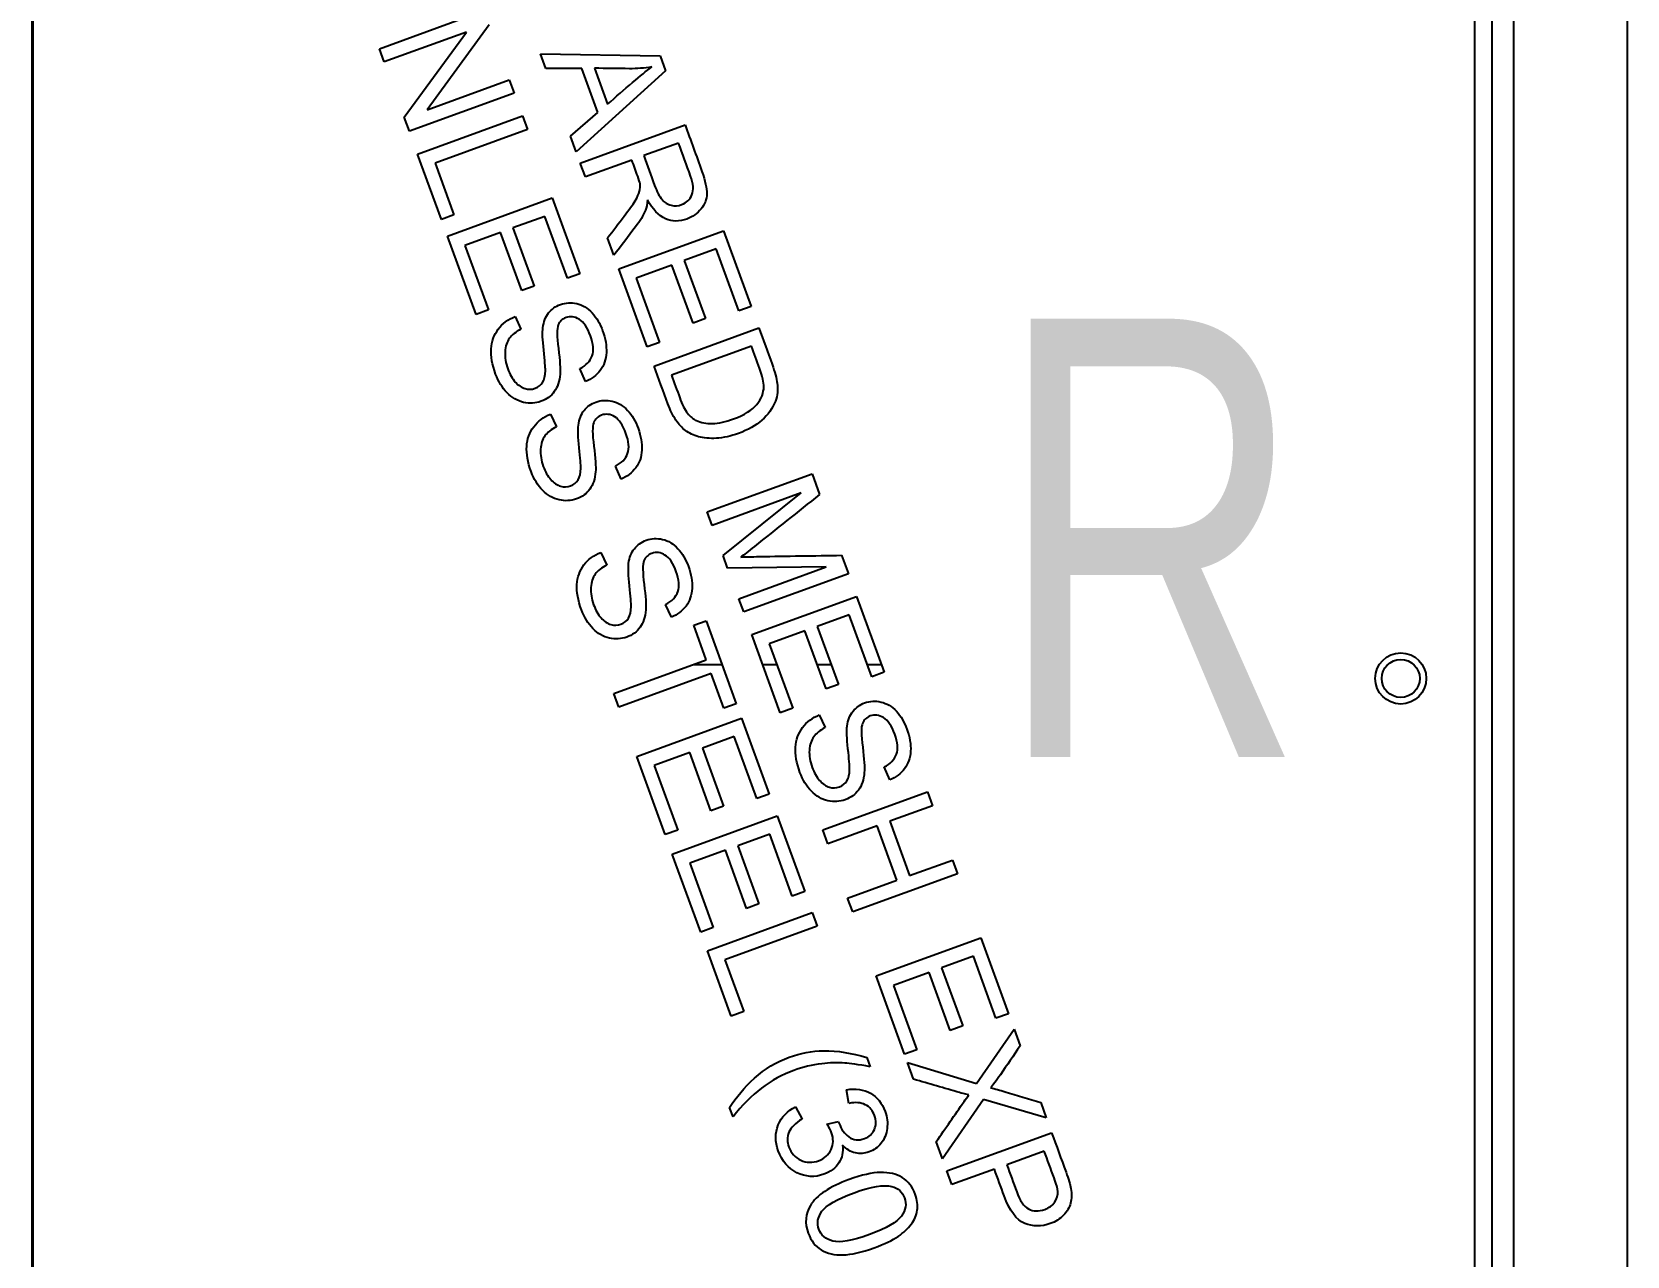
# Model space of a CAD drawing. Header units: millimetres. Extents: x -18178 to 96133, y -22425 to 61598.
# Drawn here: x 42241.5 to 42460, y 2438.2 to 2605.8 of the extents above; entities that cross this region are included whole.
import ezdxf
from ezdxf.enums import TextEntityAlignment as Align

# ---------------------------------------------------------------- set-up
doc = ezdxf.new("R2010")
doc.units = ezdxf.units.MM
for name, color, linetype in [('CH0500FE', 7, 'Continuous'), ('CH0550FE', 7, 'Continuous'), ('EAE-BB-A-IN-003-KXA 2000A', 131, 'Continuous'), ('EAE-BB-A-OUT-002-KXA 2000A', 131, 'Continuous'), ('EAE-UPS PANEL-VERTV.', 7, 'Continuous'), ('NEW_01_RG0989FE', 7, 'Continuous'), ('NEW_MA0015ST', 7, 'Continuous'), ('NEW_RG0140LX', 7, 'Continuous'), ('RG0902FE', 7, 'Continuous')]:
    doc.layers.add(name, color=color, linetype=linetype)
doc.styles.get("Standard").update_dxf_attribs({"font": 'arial.ttf'})

# ---------------------------------------------------------------- blocks, each defined once
blk = doc.blocks.new('A$Ccc32f15b')
at = {"layer": 'CH0500FE', "color": 7, "linetype": 'Continuous'}
blk.add_line((134.82, 44.075), (159.82, 44.075), dxfattribs=at)
blk.add_circle((142.945, 43.45), 0.13, dxfattribs=at)
at = {"layer": 'CH0550FE', "color": 7, "linetype": 'Continuous'}
blk.add_line((135.82, 34.075), (158.82, 34.075), dxfattribs=at)
at = {"layer": 'NEW_01_RG0989FE', "color": 7, "linetype": 'Continuous'}
for p, q in [((142.85, 39.797), (142.85, 39.893)), ((142.85, 39.453), (142.85, 39.549)), ((142.85, 39.081), (142.85, 39.177)), ((142.85, 38.604), (142.85, 38.802)), ((140.92, 34.075), (140.92, 34.083))]:
    blk.add_line(p, q, dxfattribs=at)
at = {"layer": 'NEW_MA0015ST', "color": 7, "linetype": 'Continuous'}
for p, q in [((160.99, 43.958), (133.65, 43.958)), ((145.952, 41.022), (145.828, 40.592)), ((145.849, 40.985), (145.952, 41.022)), ((146.316, 40.342), (146.055, 41.059)), ((146.18, 41.009), (146.274, 40.752)), ((144.721, 40.574), (145.24, 40.763)), ((145.24, 40.763), (145.271, 40.678)), ((145.347, 40.802), (145.461, 40.843)), ((145.717, 40.545), (145.347, 40.802)), ((145.271, 40.678), (144.846, 40.523)), ((146.304, 40.667), (146.41, 40.376)), ((144.982, 39.857), (144.721, 40.574)), ((145.575, 40.072), (145.717, 40.545)), ((145.828, 40.592), (146.233, 40.312)), ((144.846, 40.523), (144.926, 40.305)), ((144.926, 40.305), (145.324, 40.45)), ((145.324, 40.45), (145.355, 40.365)), ((144.188, 40.38), (144.282, 40.414)), ((144.295, 40.085), (144.188, 40.38)), ((144.282, 40.414), (144.543, 39.697)), ((145.355, 40.365), (144.957, 40.22)), ((146.41, 40.376), (146.316, 40.342)), ((143.721, 40.21), (143.816, 40.244)), ((143.982, 39.493), (143.721, 40.21)), ((143.816, 40.244), (143.923, 39.95)), ((144.957, 40.22), (145.046, 39.976)), ((146.233, 40.312), (146.116, 40.269)), ((145.046, 39.976), (145.487, 40.136)), ((145.487, 40.136), (145.517, 40.051)), ((145.689, 40.114), (145.575, 40.072)), ((143.923, 39.95), (144.295, 40.085)), ((144.326, 40), (143.954, 39.865)), ((144.449, 39.662), (144.326, 40)), ((145.517, 40.051), (144.982, 39.857)), ((142.384, 39.723), (142.903, 39.912)), ((142.903, 39.912), (142.934, 39.827)), ((143.639, 39.951), (143.551, 39.912)), ((142.934, 39.827), (142.509, 39.673)), ((143.954, 39.865), (144.077, 39.527)), ((145.54, 39.794), (145.603, 39.817)), ((142.102, 39.621), (142.229, 39.667)), ((142.229, 39.667), (142.49, 38.95)), ((142.645, 39.006), (142.384, 39.723)), ((142.509, 39.673), (142.589, 39.454)), ((144.543, 39.697), (144.449, 39.662)), ((145.854, 39.671), (145.761, 39.654)), ((142.589, 39.454), (142.986, 39.599)), ((142.986, 39.599), (143.017, 39.514)), ((145.996, 39.519), (145.978, 39.6)), ((141.544, 39.418), (141.686, 39.469)), ((142.399, 38.916), (142.18, 39.516)), ((142.18, 39.516), (142.19, 38.84)), ((143.017, 39.514), (142.62, 39.369)), ((143.195, 39.468), (143.282, 39.508)), ((144.077, 39.527), (143.982, 39.493)), ((144.548, 39.42), (144.642, 39.454)), ((144.642, 39.454), (144.872, 38.822)), ((141.805, 38.7), (141.544, 39.418)), ((142.104, 38.809), (141.675, 39.344)), ((141.675, 39.344), (141.897, 38.734)), ((142.62, 39.369), (142.708, 39.125)), ((143.886, 39.179), (144.404, 39.368)), ((144.404, 39.368), (144.435, 39.283)), ((144.809, 38.702), (144.548, 39.42)), ((145.878, 39.306), (145.961, 39.35)), ((142.708, 39.125), (143.149, 39.286)), ((143.149, 39.286), (143.18, 39.201)), ((144.435, 39.283), (144.011, 39.128)), ((143.18, 39.201), (142.645, 39.006)), ((143.218, 38.936), (143.737, 39.124)), ((143.737, 39.124), (143.768, 39.04)), ((144.147, 38.461), (143.886, 39.179)), ((144.011, 39.128), (144.09, 38.91)), ((140.807, 38.337), (140.545, 39.054)), ((140.671, 39.004), (140.87, 38.456)), ((143.768, 39.04), (143.343, 38.885)), ((144.09, 38.91), (144.488, 39.054)), ((144.488, 39.054), (144.519, 38.97)), ((139.88, 38.812), (140.399, 39.001)), ((140.429, 38.916), (140.005, 38.761)), ((140.399, 39.001), (140.429, 38.916)), ((142.49, 38.95), (142.399, 38.916)), ((142.55, 38.693), (143.118, 38.899)), ((143.118, 38.899), (143.148, 38.814)), ((143.479, 38.218), (143.218, 38.936)), ((144.519, 38.97), (144.121, 38.825)), ((144.872, 38.822), (145.226, 38.95)), ((145.226, 38.95), (145.257, 38.865)), ((140.141, 38.094), (139.88, 38.812)), ((142.19, 38.84), (142.104, 38.809)), ((143.148, 38.814), (142.912, 38.728)), ((143.343, 38.885), (143.423, 38.667)), ((143.423, 38.667), (143.82, 38.811)), ((143.82, 38.811), (143.851, 38.726)), ((144.121, 38.825), (144.21, 38.581)), ((145.257, 38.865), (144.809, 38.702)), ((145.945, 38.877), (145.882, 38.854)), ((140.005, 38.761), (140.084, 38.543)), ((140.084, 38.543), (140.482, 38.688)), ((140.482, 38.688), (140.513, 38.603)), ((141.897, 38.734), (141.805, 38.7)), ((142.581, 38.608), (142.55, 38.693)), ((142.817, 38.694), (142.581, 38.608)), ((143.048, 38.061), (142.817, 38.694)), ((142.912, 38.728), (143.142, 38.096)), ((143.851, 38.726), (143.453, 38.582)), ((144.21, 38.581), (144.651, 38.741)), ((144.651, 38.741), (144.682, 38.656)), ((140.513, 38.603), (140.115, 38.458)), ((143.453, 38.582), (143.542, 38.337)), ((144.682, 38.656), (144.147, 38.461)), ((139.418, 37.831), (139.156, 38.549)), ((139.28, 38.504), (139.366, 38.266)), ((140.115, 38.458), (140.204, 38.214)), ((143.542, 38.337), (143.983, 38.498)), ((143.983, 38.498), (144.014, 38.413)), ((138.67, 37.559), (138.684, 38.377)), ((138.684, 38.377), (138.786, 38.414)), ((138.786, 38.414), (139.341, 37.803)), ((140.204, 38.214), (140.645, 38.374)), ((140.645, 38.374), (140.676, 38.289)), ((142.526, 38.455), (142.438, 38.415)), ((144.014, 38.413), (143.479, 38.218)), ((140.676, 38.289), (140.141, 38.094)), ((139.396, 38.184), (139.512, 37.866)), ((140.048, 38.061), (139.929, 38.017)), ((141.58, 38.11), (141.492, 38.071)), ((143.142, 38.096), (143.048, 38.061)), ((138.768, 37.929), (139.013, 38.018)), ((139.07, 37.951), (138.769, 37.842)), ((139.232, 37.764), (139.07, 37.951)), ((142.082, 37.971), (142.169, 38.012)), ((138.769, 37.842), (138.77, 37.595)), ((139.341, 37.803), (139.232, 37.764)), ((139.512, 37.866), (139.418, 37.831)), ((139.656, 37.639), (140.175, 37.828)), ((140.175, 37.828), (140.206, 37.743)), ((140.912, 37.867), (140.824, 37.828)), ((140.206, 37.743), (139.782, 37.589)), ((138.77, 37.595), (138.67, 37.559)), ((139.918, 36.922), (139.656, 37.639)), ((139.782, 37.589), (139.861, 37.37)), ((141.136, 37.627), (141.223, 37.667)), ((139.861, 37.37), (140.259, 37.515)), ((140.259, 37.515), (140.29, 37.43)), ((138.847, 37.345), (138.938, 37.378)), ((138.938, 37.378), (139.199, 36.661)), ((139.094, 37.435), (139.188, 37.469)), ((139.355, 36.717), (139.094, 37.435)), ((139.188, 37.469), (139.418, 36.836)), ((140.29, 37.43), (139.892, 37.285)), ((140.468, 37.384), (140.555, 37.424)), ((139.052, 36.782), (138.847, 37.345)), ((139.892, 37.285), (139.981, 37.041)), ((138.634, 36.455), (138.373, 37.172)), ((138.47, 37.208), (139.052, 36.782)), ((139.981, 37.041), (140.422, 37.202)), ((140.422, 37.202), (140.453, 37.117)), ((139.102, 36.625), (138.52, 37.051)), ((138.52, 37.051), (138.725, 36.488)), ((140.453, 37.117), (139.918, 36.922)), ((139.418, 36.836), (139.772, 36.965)), ((139.772, 36.965), (139.803, 36.88)), ((139.803, 36.88), (139.355, 36.717)), ((139.199, 36.661), (139.102, 36.625)), ((138.725, 36.488), (138.634, 36.455)), ((158.39, 34.083), (136.25, 34.083))]:
    blk.add_line(p, q, dxfattribs=at)
blk.add_circle((142.945, 43.45), 0.175, dxfattribs=at)
for points, knots in [([(146.055, 41.059), (146.145, 41.092), (146.235, 41.125), (146.325, 41.158), (146.372, 41.175), (146.41, 41.186), (146.436, 41.191), (146.473, 41.198), (146.507, 41.197), (146.567, 41.181), (146.594, 41.165), (146.619, 41.141), (146.645, 41.116), (146.664, 41.086), (146.699, 40.989), (146.699, 40.931), (146.652, 40.818), (146.59, 40.771), (146.488, 40.734), (146.427, 40.712), (146.366, 40.69), (146.304, 40.667)], [0, 0, 0, 0, 0.216629, 0.216629, 0.216629, 0.304532, 0.304532, 0.304532, 0.379185, 0.379185, 0.453839, 0.453839, 0.453839, 0.544205, 0.544205, 0.698428, 0.698428, 0.852652, 0.852652, 0.852652, 1, 1, 1, 1]), ([(146.274, 40.752), (146.335, 40.775), (146.397, 40.797), (146.459, 40.82), (146.52, 40.842), (146.559, 40.869), (146.594, 40.934), (146.595, 40.97), (146.569, 41.042), (146.552, 41.065), (146.529, 41.081), (146.506, 41.096), (146.481, 41.103), (146.454, 41.101), (146.437, 41.1), (146.406, 41.091), (146.363, 41.076), (146.302, 41.053), (146.241, 41.031), (146.18, 41.009)], [0, 0, 0, 0, 0.215672, 0.215672, 0.215672, 0.355374, 0.355374, 0.495077, 0.495077, 0.596241, 0.596241, 0.596241, 0.683228, 0.683228, 0.683228, 0.786514, 0.786514, 0.786514, 1, 1, 1, 1]), ([(145.748, 40.641), (145.754, 40.671), (145.763, 40.705), (145.775, 40.741), (145.801, 40.822), (145.824, 40.903), (145.849, 40.985)], [0, 0, 0, 0, 0.288957, 0.288957, 0.288957, 1, 1, 1, 1]), ([(145.461, 40.843), (145.527, 40.798), (145.593, 40.753), (145.658, 40.708), (145.699, 40.679), (145.73, 40.657), (145.748, 40.641)], [0, 0, 0, 0, 0.681355, 0.681355, 0.681355, 1, 1, 1, 1]), ([(145.796, 40.493), (145.789, 40.462), (145.784, 40.441), (145.78, 40.429), (145.749, 40.324), (145.72, 40.219), (145.689, 40.114)], [0, 0, 0, 0, 0.167456, 0.167456, 0.167456, 1, 1, 1, 1]), ([(146.116, 40.269), (146.025, 40.333), (145.933, 40.396), (145.842, 40.459), (145.826, 40.47), (145.811, 40.481), (145.796, 40.493)], [0, 0, 0, 0, 0.855685, 0.855685, 0.855685, 1, 1, 1, 1]), ([(143.282, 39.508), (143.3, 39.473), (143.32, 39.447), (143.368, 39.413), (143.398, 39.402), (143.436, 39.4), (143.474, 39.398), (143.513, 39.404), (143.59, 39.432), (143.62, 39.449), (143.643, 39.47), (143.666, 39.491), (143.682, 39.513), (143.689, 39.537), (143.696, 39.56), (143.695, 39.583), (143.678, 39.628), (143.664, 39.645), (143.627, 39.669), (143.6, 39.675), (143.566, 39.675), (143.544, 39.676), (143.497, 39.672), (143.426, 39.664), (143.354, 39.657), (143.303, 39.654), (143.271, 39.658), (143.231, 39.664), (143.197, 39.677), (143.144, 39.719), (143.125, 39.745), (143.099, 39.815), (143.097, 39.852), (143.116, 39.93), (143.136, 39.965), (143.17, 39.996), (143.203, 40.027), (143.244, 40.05), (143.345, 40.087), (143.395, 40.096), (143.489, 40.091), (143.529, 40.077), (143.563, 40.051), (143.597, 40.026), (143.623, 39.993), (143.639, 39.951)], [0, 0, 0, 0, 0.049057, 0.049057, 0.098115, 0.098115, 0.098115, 0.156447, 0.156447, 0.208604, 0.208604, 0.208604, 0.249242, 0.249242, 0.249242, 0.285506, 0.285506, 0.32177, 0.32177, 0.358034, 0.358034, 0.358034, 0.427619, 0.427619, 0.427619, 0.504218, 0.504218, 0.504218, 0.557458, 0.557458, 0.610698, 0.610698, 0.668501, 0.668501, 0.726304, 0.726304, 0.726304, 0.792152, 0.792152, 0.86452, 0.86452, 0.936887, 0.936887, 0.936887, 1, 1, 1, 1]), ([(146.375, 39.673), (146.344, 39.758), (146.328, 39.829), (146.327, 39.887), (146.326, 39.946), (146.337, 39.995), (146.361, 40.035), (146.386, 40.076), (146.424, 40.106), (146.514, 40.139), (146.551, 40.143), (146.586, 40.138), (146.62, 40.133), (146.652, 40.12), (146.681, 40.097), (146.711, 40.075), (146.739, 40.045), (146.765, 40.007), (146.791, 39.969), (146.817, 39.914), (146.873, 39.759), (146.89, 39.688), (146.891, 39.63), (146.893, 39.571), (146.881, 39.522), (146.833, 39.441), (146.795, 39.411), (146.673, 39.367), (146.61, 39.372), (146.553, 39.407), (146.483, 39.449), (146.424, 39.538), (146.375, 39.673)], [0, 0, 0, 0, 0.105444, 0.105444, 0.105444, 0.179075, 0.179075, 0.179075, 0.250451, 0.250451, 0.303492, 0.303492, 0.303492, 0.353851, 0.353851, 0.353851, 0.412989, 0.412989, 0.412989, 0.500711, 0.500711, 0.604917, 0.604917, 0.604917, 0.677015, 0.677015, 0.749112, 0.749112, 0.84415, 0.84415, 0.84415, 1, 1, 1, 1]), ([(143.551, 39.912), (143.53, 39.955), (143.501, 39.982), (143.464, 39.996), (143.428, 40.009), (143.382, 40.005), (143.27, 39.964), (143.232, 39.938), (143.213, 39.907), (143.195, 39.877), (143.191, 39.847), (143.212, 39.791), (143.229, 39.774), (143.253, 39.764), (143.277, 39.753), (143.331, 39.754), (143.415, 39.765), (143.498, 39.775), (143.556, 39.779), (143.59, 39.776), (143.638, 39.772), (143.678, 39.759), (143.709, 39.737), (143.739, 39.715), (143.761, 39.684), (143.789, 39.608), (143.791, 39.568), (143.782, 39.527), (143.773, 39.485), (143.751, 39.447), (143.717, 39.414), (143.683, 39.38), (143.64, 39.354), (143.524, 39.312), (143.466, 39.302), (143.416, 39.305), (143.365, 39.308), (143.321, 39.324), (143.281, 39.353), (143.243, 39.381), (143.214, 39.42), (143.195, 39.468)], [0, 0, 0, 0, 0.061164, 0.061164, 0.061164, 0.128836, 0.128836, 0.199449, 0.199449, 0.199449, 0.244049, 0.244049, 0.283613, 0.283613, 0.283613, 0.363959, 0.363959, 0.363959, 0.45063, 0.45063, 0.45063, 0.513264, 0.513264, 0.513264, 0.571438, 0.571438, 0.629613, 0.629613, 0.629613, 0.694868, 0.694868, 0.694868, 0.766872, 0.766872, 0.856877, 0.856877, 0.856877, 0.928144, 0.928144, 0.928144, 1, 1, 1, 1]), ([(146.466, 39.706), (146.509, 39.588), (146.551, 39.515), (146.593, 39.486), (146.634, 39.457), (146.675, 39.45), (146.756, 39.479), (146.783, 39.511), (146.797, 39.56), (146.81, 39.609), (146.795, 39.693), (146.709, 39.929), (146.667, 40.002), (146.625, 40.031), (146.584, 40.06), (146.542, 40.067), (146.46, 40.037), (146.435, 40.008), (146.423, 39.965), (146.408, 39.91), (146.423, 39.824), (146.466, 39.706)], [0, 0, 0, 0, 0.166098, 0.166098, 0.166098, 0.250038, 0.250038, 0.333977, 0.333977, 0.333977, 0.499476, 0.499476, 0.665645, 0.665645, 0.665645, 0.747673, 0.747673, 0.828748, 0.828748, 0.828748, 1, 1, 1, 1]), ([(145.761, 39.654), (145.75, 39.717), (145.758, 39.772), (145.811, 39.864), (145.852, 39.898), (145.948, 39.933), (145.987, 39.937), (146.065, 39.928), (146.099, 39.914), (146.127, 39.891), (146.155, 39.868), (146.175, 39.841), (146.198, 39.777), (146.2, 39.746), (146.193, 39.715), (146.185, 39.683), (146.168, 39.654), (146.141, 39.627)], [0, 0, 0, 0, 0.192612, 0.192612, 0.385224, 0.385224, 0.517949, 0.517949, 0.650673, 0.650673, 0.650673, 0.768256, 0.768256, 0.880652, 0.880652, 0.880652, 1, 1, 1, 1]), ([(145.882, 38.854), (145.811, 38.898), (145.744, 38.955), (145.681, 39.025), (145.618, 39.095), (145.57, 39.173), (145.509, 39.339), (145.495, 39.418), (145.494, 39.498), (145.493, 39.591), (145.509, 39.69), (145.54, 39.794)], [0, 0, 0, 0, 0.243768, 0.243768, 0.243768, 0.498506, 0.498506, 0.722951, 0.722951, 0.722951, 1, 1, 1, 1]), ([(145.603, 39.817), (145.589, 39.735), (145.58, 39.677), (145.578, 39.643), (145.574, 39.591), (145.576, 39.538), (145.583, 39.485), (145.59, 39.419), (145.606, 39.355), (145.685, 39.137), (145.791, 38.998), (145.945, 38.877)], [0, 0, 0, 0, 0.165217, 0.165217, 0.165217, 0.314543, 0.314543, 0.314543, 0.507608, 0.507608, 1, 1, 1, 1]), ([(145.978, 39.6), (145.984, 39.602), (145.989, 39.603), (146.03, 39.618), (146.061, 39.64), (146.106, 39.701), (146.11, 39.737), (146.083, 39.81), (146.063, 39.832), (146.033, 39.845), (146.004, 39.858), (145.971, 39.859), (145.903, 39.834), (145.878, 39.813), (145.863, 39.783), (145.848, 39.753), (145.845, 39.716), (145.854, 39.671)], [0, 0, 0, 0, 0.018291, 0.018291, 0.196624, 0.196624, 0.374957, 0.374957, 0.517624, 0.517624, 0.517624, 0.670514, 0.670514, 0.823404, 0.823404, 0.823404, 1, 1, 1, 1]), ([(142.114, 38.93), (142.113, 38.959), (142.112, 39.002), (142.111, 39.059), (142.107, 39.246), (142.105, 39.433), (142.102, 39.621)], [0, 0, 0, 0, 0.186608, 0.186608, 0.186608, 1, 1, 1, 1]), ([(146.141, 39.627), (146.187, 39.633), (146.227, 39.624), (146.262, 39.602), (146.296, 39.58), (146.322, 39.545), (146.362, 39.437), (146.358, 39.375), (146.329, 39.315), (146.299, 39.255), (146.249, 39.212), (146.116, 39.164), (146.057, 39.164), (145.947, 39.209), (145.905, 39.249), (145.878, 39.306)], [0, 0, 0, 0, 0.125148, 0.125148, 0.125148, 0.259173, 0.259173, 0.443457, 0.443457, 0.443457, 0.641641, 0.641641, 0.82082, 0.82082, 1, 1, 1, 1]), ([(145.961, 39.35), (145.99, 39.303), (146.02, 39.274), (146.052, 39.26), (146.084, 39.247), (146.118, 39.247), (146.195, 39.275), (146.225, 39.302), (146.243, 39.341), (146.261, 39.38), (146.262, 39.421), (146.232, 39.504), (146.206, 39.532), (146.134, 39.566), (146.096, 39.566), (146.055, 39.552), (146.038, 39.546), (146.019, 39.535), (145.996, 39.519)], [0, 0, 0, 0, 0.164855, 0.164855, 0.164855, 0.296099, 0.296099, 0.45431, 0.45431, 0.45431, 0.61232, 0.61232, 0.763229, 0.763229, 0.914138, 0.914138, 0.914138, 1, 1, 1, 1]), ([(141.686, 39.469), (141.805, 39.321), (141.923, 39.172), (142.041, 39.024), (142.075, 38.982), (142.099, 38.951), (142.114, 38.93)], [0, 0, 0, 0, 0.827263, 0.827263, 0.827263, 1, 1, 1, 1]), ([(140.545, 39.054), (140.628, 39.084), (140.71, 39.114), (140.793, 39.144), (140.848, 39.164), (140.892, 39.176), (140.924, 39.18), (140.968, 39.185), (141.01, 39.182), (141.047, 39.167), (141.097, 39.148), (141.14, 39.118), (141.177, 39.075), (141.214, 39.032), (141.244, 38.979), (141.287, 38.861), (141.298, 38.81), (141.301, 38.763), (141.303, 38.716), (141.3, 38.676), (141.29, 38.641), (141.281, 38.606), (141.266, 38.576), (141.248, 38.552), (141.23, 38.528), (141.206, 38.505), (141.176, 38.485), (141.145, 38.465), (141.108, 38.447), (141.065, 38.431), (140.979, 38.399), (140.893, 38.368), (140.807, 38.337)], [0, 0, 0, 0, 0.150596, 0.150596, 0.150596, 0.228645, 0.228645, 0.228645, 0.300457, 0.300457, 0.300457, 0.392317, 0.392317, 0.392317, 0.49796, 0.49796, 0.587835, 0.587835, 0.587835, 0.65837, 0.65837, 0.65837, 0.7148, 0.7148, 0.7148, 0.771789, 0.771789, 0.771789, 0.842439, 0.842439, 0.842439, 1, 1, 1, 1]), ([(140.87, 38.456), (140.921, 38.475), (140.972, 38.493), (141.023, 38.512), (141.07, 38.529), (141.106, 38.547), (141.129, 38.566), (141.153, 38.584), (141.17, 38.604), (141.18, 38.626), (141.194, 38.657), (141.201, 38.693), (141.2, 38.736), (141.199, 38.778), (141.188, 38.827), (141.141, 38.955), (141.108, 39.009), (141.069, 39.04), (141.03, 39.072), (140.989, 39.087), (140.949, 39.088), (140.92, 39.089), (140.878, 39.079), (140.822, 39.058), (140.771, 39.04), (140.721, 39.022), (140.671, 39.004)], [0, 0, 0, 0, 0.131721, 0.131721, 0.131721, 0.228406, 0.228406, 0.228406, 0.292641, 0.292641, 0.292641, 0.383699, 0.383699, 0.383699, 0.49847, 0.49847, 0.657929, 0.657929, 0.657929, 0.763571, 0.763571, 0.763571, 0.870322, 0.870322, 0.870322, 1, 1, 1, 1]), ([(139.156, 38.549), (139.262, 38.587), (139.368, 38.626), (139.474, 38.664), (139.538, 38.687), (139.589, 38.698), (139.627, 38.698), (139.664, 38.697), (139.699, 38.684), (139.731, 38.658), (139.763, 38.633), (139.786, 38.6), (139.819, 38.51), (139.818, 38.461), (139.798, 38.415), (139.777, 38.368), (139.735, 38.327), (139.669, 38.292)], [0, 0, 0, 0, 0.318315, 0.318315, 0.318315, 0.466853, 0.466853, 0.466853, 0.574086, 0.574086, 0.574086, 0.68494, 0.68494, 0.829592, 0.829592, 0.829592, 1, 1, 1, 1]), ([(139.366, 38.266), (139.434, 38.291), (139.502, 38.316), (139.57, 38.34), (139.613, 38.356), (139.646, 38.373), (139.688, 38.409), (139.701, 38.43), (139.706, 38.454), (139.712, 38.479), (139.71, 38.502), (139.689, 38.559), (139.667, 38.583), (139.602, 38.609), (139.559, 38.606), (139.506, 38.586), (139.431, 38.559), (139.355, 38.531), (139.28, 38.504)], [0, 0, 0, 0, 0.228636, 0.228636, 0.228636, 0.326462, 0.326462, 0.424289, 0.424289, 0.424289, 0.506738, 0.506738, 0.626205, 0.626205, 0.745673, 0.745673, 0.745673, 1, 1, 1, 1]), ([(142.169, 38.012), (142.186, 37.977), (142.207, 37.951), (142.254, 37.916), (142.285, 37.906), (142.323, 37.904), (142.361, 37.902), (142.4, 37.908), (142.476, 37.935), (142.507, 37.952), (142.53, 37.973), (142.553, 37.994), (142.569, 38.017), (142.576, 38.04), (142.583, 38.064), (142.581, 38.087), (142.565, 38.131), (142.551, 38.149), (142.513, 38.173), (142.487, 38.179), (142.453, 38.179), (142.431, 38.179), (142.384, 38.176), (142.312, 38.168), (142.241, 38.16), (142.19, 38.158), (142.158, 38.162), (142.117, 38.167), (142.084, 38.181), (142.031, 38.222), (142.011, 38.249), (141.986, 38.318), (141.984, 38.356), (142.002, 38.434), (142.023, 38.468), (142.057, 38.5), (142.09, 38.53), (142.131, 38.554), (142.232, 38.591), (142.282, 38.599), (142.375, 38.594), (142.416, 38.581), (142.45, 38.555), (142.484, 38.529), (142.509, 38.496), (142.526, 38.455)], [0, 0, 0, 0, 0.049057, 0.049057, 0.098115, 0.098115, 0.098115, 0.156447, 0.156447, 0.208604, 0.208604, 0.208604, 0.249242, 0.249242, 0.249242, 0.285506, 0.285506, 0.32177, 0.32177, 0.358034, 0.358034, 0.358034, 0.427619, 0.427619, 0.427619, 0.504218, 0.504218, 0.504218, 0.557458, 0.557458, 0.610698, 0.610698, 0.668501, 0.668501, 0.726304, 0.726304, 0.726304, 0.792152, 0.792152, 0.86452, 0.86452, 0.936887, 0.936887, 0.936887, 1, 1, 1, 1]), ([(142.438, 38.415), (142.417, 38.458), (142.388, 38.486), (142.351, 38.499), (142.315, 38.512), (142.269, 38.508), (142.157, 38.467), (142.119, 38.442), (142.1, 38.411), (142.082, 38.381), (142.078, 38.351), (142.098, 38.295), (142.115, 38.277), (142.14, 38.267), (142.164, 38.257), (142.218, 38.258), (142.301, 38.268), (142.384, 38.279), (142.443, 38.283), (142.476, 38.28), (142.525, 38.276), (142.565, 38.263), (142.595, 38.241), (142.626, 38.219), (142.648, 38.188), (142.676, 38.112), (142.678, 38.072), (142.669, 38.03), (142.659, 37.988), (142.637, 37.951), (142.604, 37.917), (142.569, 37.884), (142.527, 37.858), (142.411, 37.816), (142.353, 37.805), (142.302, 37.808), (142.252, 37.811), (142.207, 37.827), (142.168, 37.856), (142.129, 37.885), (142.101, 37.924), (142.082, 37.971)], [0, 0, 0, 0, 0.061164, 0.061164, 0.061164, 0.128836, 0.128836, 0.199449, 0.199449, 0.199449, 0.244049, 0.244049, 0.283613, 0.283613, 0.283613, 0.363959, 0.363959, 0.363959, 0.45063, 0.45063, 0.45063, 0.513264, 0.513264, 0.513264, 0.571438, 0.571438, 0.629613, 0.629613, 0.629613, 0.694868, 0.694868, 0.694868, 0.766872, 0.766872, 0.856877, 0.856877, 0.856877, 0.928144, 0.928144, 0.928144, 1, 1, 1, 1]), ([(139.013, 38.018), (138.964, 38.075), (138.915, 38.132), (138.865, 38.189), (138.821, 38.241), (138.785, 38.284), (138.759, 38.32)], [0, 0, 0, 0, 0.572418, 0.572418, 0.572418, 1, 1, 1, 1]), ([(138.759, 38.32), (138.767, 38.27), (138.771, 38.219), (138.771, 38.167), (138.77, 38.088), (138.769, 38.008), (138.768, 37.929)], [0, 0, 0, 0, 0.390784, 0.390784, 0.390784, 1, 1, 1, 1]), ([(139.929, 38.017), (139.88, 38.056), (139.83, 38.094), (139.78, 38.132), (139.737, 38.165), (139.702, 38.19), (139.676, 38.206), (139.65, 38.223), (139.628, 38.232), (139.61, 38.236), (139.593, 38.24), (139.576, 38.242), (139.56, 38.24), (139.548, 38.239), (139.531, 38.233), (139.506, 38.224), (139.469, 38.211), (139.433, 38.198), (139.396, 38.184)], [0, 0, 0, 0, 0.307282, 0.307282, 0.307282, 0.515783, 0.515783, 0.515783, 0.634093, 0.634093, 0.634093, 0.717126, 0.717126, 0.717126, 0.8086, 0.8086, 0.8086, 1, 1, 1, 1]), ([(139.669, 38.292), (139.699, 38.29), (139.722, 38.285), (139.74, 38.277), (139.776, 38.262), (139.814, 38.24), (139.853, 38.21), (139.918, 38.161), (139.983, 38.111), (140.048, 38.061)], [0, 0, 0, 0, 0.160202, 0.160202, 0.160202, 0.452735, 0.452735, 0.452735, 1, 1, 1, 1]), ([(141.223, 37.667), (141.24, 37.632), (141.261, 37.606), (141.308, 37.572), (141.339, 37.561), (141.376, 37.559), (141.414, 37.557), (141.453, 37.563), (141.53, 37.591), (141.56, 37.608), (141.583, 37.629), (141.607, 37.65), (141.622, 37.672), (141.629, 37.696), (141.636, 37.719), (141.635, 37.742), (141.619, 37.787), (141.605, 37.804), (141.567, 37.828), (141.54, 37.834), (141.506, 37.835), (141.484, 37.835), (141.438, 37.831), (141.366, 37.824), (141.294, 37.816), (141.243, 37.813), (141.212, 37.818), (141.171, 37.823), (141.137, 37.836), (141.084, 37.878), (141.065, 37.904), (141.04, 37.974), (141.038, 38.011), (141.056, 38.089), (141.077, 38.124), (141.11, 38.155), (141.143, 38.186), (141.184, 38.21), (141.286, 38.246), (141.335, 38.255), (141.429, 38.25), (141.47, 38.236), (141.503, 38.211), (141.537, 38.185), (141.563, 38.152), (141.58, 38.11)], [0, 0, 0, 0, 0.049057, 0.049057, 0.098115, 0.098115, 0.098115, 0.156447, 0.156447, 0.208604, 0.208604, 0.208604, 0.249242, 0.249242, 0.249242, 0.285506, 0.285506, 0.32177, 0.32177, 0.358034, 0.358034, 0.358034, 0.427619, 0.427619, 0.427619, 0.504218, 0.504218, 0.504218, 0.557458, 0.557458, 0.610698, 0.610698, 0.668501, 0.668501, 0.726304, 0.726304, 0.726304, 0.792152, 0.792152, 0.86452, 0.86452, 0.936887, 0.936887, 0.936887, 1, 1, 1, 1]), ([(141.492, 38.071), (141.471, 38.114), (141.442, 38.142), (141.405, 38.155), (141.369, 38.168), (141.323, 38.164), (141.211, 38.123), (141.172, 38.097), (141.154, 38.067), (141.135, 38.036), (141.132, 38.006), (141.152, 37.95), (141.169, 37.933), (141.193, 37.923), (141.218, 37.913), (141.271, 37.913), (141.355, 37.924), (141.438, 37.934), (141.497, 37.939), (141.53, 37.936), (141.578, 37.931), (141.618, 37.919), (141.649, 37.896), (141.68, 37.874), (141.702, 37.844), (141.73, 37.767), (141.732, 37.727), (141.722, 37.686), (141.713, 37.644), (141.691, 37.606), (141.657, 37.573), (141.623, 37.539), (141.581, 37.513), (141.465, 37.471), (141.407, 37.461), (141.356, 37.464), (141.306, 37.467), (141.261, 37.483), (141.222, 37.512), (141.183, 37.541), (141.155, 37.579), (141.136, 37.627)], [0, 0, 0, 0, 0.061164, 0.061164, 0.061164, 0.128836, 0.128836, 0.199449, 0.199449, 0.199449, 0.244049, 0.244049, 0.283613, 0.283613, 0.283613, 0.363959, 0.363959, 0.363959, 0.45063, 0.45063, 0.45063, 0.513264, 0.513264, 0.513264, 0.571438, 0.571438, 0.629613, 0.629613, 0.629613, 0.694868, 0.694868, 0.694868, 0.766872, 0.766872, 0.856877, 0.856877, 0.856877, 0.928144, 0.928144, 0.928144, 1, 1, 1, 1]), ([(140.555, 37.424), (140.572, 37.389), (140.593, 37.363), (140.64, 37.329), (140.671, 37.318), (140.709, 37.316), (140.747, 37.314), (140.786, 37.32), (140.862, 37.348), (140.892, 37.365), (140.916, 37.386), (140.939, 37.407), (140.954, 37.429), (140.961, 37.453), (140.968, 37.476), (140.967, 37.499), (140.951, 37.544), (140.937, 37.561), (140.899, 37.585), (140.873, 37.591), (140.838, 37.592), (140.817, 37.592), (140.77, 37.588), (140.698, 37.581), (140.627, 37.573), (140.576, 37.57), (140.544, 37.575), (140.503, 37.58), (140.469, 37.593), (140.417, 37.635), (140.397, 37.661), (140.372, 37.731), (140.37, 37.768), (140.388, 37.846), (140.409, 37.881), (140.443, 37.912), (140.476, 37.943), (140.517, 37.967), (140.618, 38.003), (140.668, 38.012), (140.761, 38.007), (140.802, 37.993), (140.836, 37.968), (140.869, 37.942), (140.895, 37.909), (140.912, 37.867)], [0, 0, 0, 0, 0.049057, 0.049057, 0.098115, 0.098115, 0.098115, 0.156447, 0.156447, 0.208604, 0.208604, 0.208604, 0.249242, 0.249242, 0.249242, 0.285506, 0.285506, 0.32177, 0.32177, 0.358034, 0.358034, 0.358034, 0.427619, 0.427619, 0.427619, 0.504218, 0.504218, 0.504218, 0.557458, 0.557458, 0.610698, 0.610698, 0.668501, 0.668501, 0.726304, 0.726304, 0.726304, 0.792152, 0.792152, 0.86452, 0.86452, 0.936887, 0.936887, 0.936887, 1, 1, 1, 1]), ([(140.824, 37.828), (140.803, 37.871), (140.774, 37.899), (140.737, 37.912), (140.701, 37.925), (140.655, 37.921), (140.543, 37.88), (140.505, 37.854), (140.486, 37.824), (140.468, 37.793), (140.464, 37.763), (140.484, 37.707), (140.501, 37.69), (140.525, 37.68), (140.55, 37.669), (140.603, 37.67), (140.687, 37.681), (140.77, 37.691), (140.829, 37.696), (140.862, 37.693), (140.911, 37.688), (140.951, 37.676), (140.981, 37.653), (141.012, 37.631), (141.034, 37.601), (141.062, 37.524), (141.064, 37.484), (141.055, 37.443), (141.045, 37.401), (141.023, 37.363), (140.989, 37.33), (140.955, 37.296), (140.913, 37.27), (140.797, 37.228), (140.739, 37.218), (140.688, 37.221), (140.638, 37.224), (140.593, 37.24), (140.554, 37.269), (140.515, 37.298), (140.487, 37.336), (140.468, 37.384)], [0, 0, 0, 0, 0.061164, 0.061164, 0.061164, 0.128836, 0.128836, 0.199449, 0.199449, 0.199449, 0.244049, 0.244049, 0.283613, 0.283613, 0.283613, 0.363959, 0.363959, 0.363959, 0.45063, 0.45063, 0.45063, 0.513264, 0.513264, 0.513264, 0.571438, 0.571438, 0.629613, 0.629613, 0.629613, 0.694868, 0.694868, 0.694868, 0.766872, 0.766872, 0.856877, 0.856877, 0.856877, 0.928144, 0.928144, 0.928144, 1, 1, 1, 1])]:
    blk.add_open_spline(points, degree=3, knots=knots, dxfattribs=at)
at = {"layer": 'NEW_RG0140LX', "color": 7, "linetype": 'Continuous'}
for p, q in [((142.425, 34.075), (142.425, 34.083)), ((142.85, 34.083), (142.85, 34.075)), ((142.925, 34.083), (142.925, 34.075))]:
    blk.add_line(p, q, dxfattribs=at)
at = {"layer": 'RG0902FE', "color": 7, "linetype": 'Continuous'}
for p, q in [((132.425, 45), (162.215, 45)), ((161.79, 44.225), (132.85, 44.225))]:
    blk.add_line(p, q, dxfattribs=at)
blk = doc.blocks.new('ups-panel')
at = {"layer": 'EAE-UPS PANEL-VERTV.', "xscale": 20, "yscale": 20, "zscale": 20}
blk.add_blockref('A$Ccc32f15b', (5.1, -450.03, 1985.5), dxfattribs=at)

msp = doc.modelspace()

# ---------------------------------------------------------------- block references
at = {"layer": 'EAE-BB-A-OUT-002-KXA 2000A', "rotation": 270}
msp.add_blockref('ups-panel', (42010.0646, 5381.30884), dxfattribs=at)

# ---------------------------------------------------------------- texts
at = {"layer": 'EAE-BB-A-IN-003-KXA 2000A', "color": 7, "width": 0.7}
msp.add_text('R', height=60, dxfattribs=at).set_placement((42394.69344, 2536.55884, 3105), align=Align.MIDDLE)

doc.saveas('drawing.dxf')
